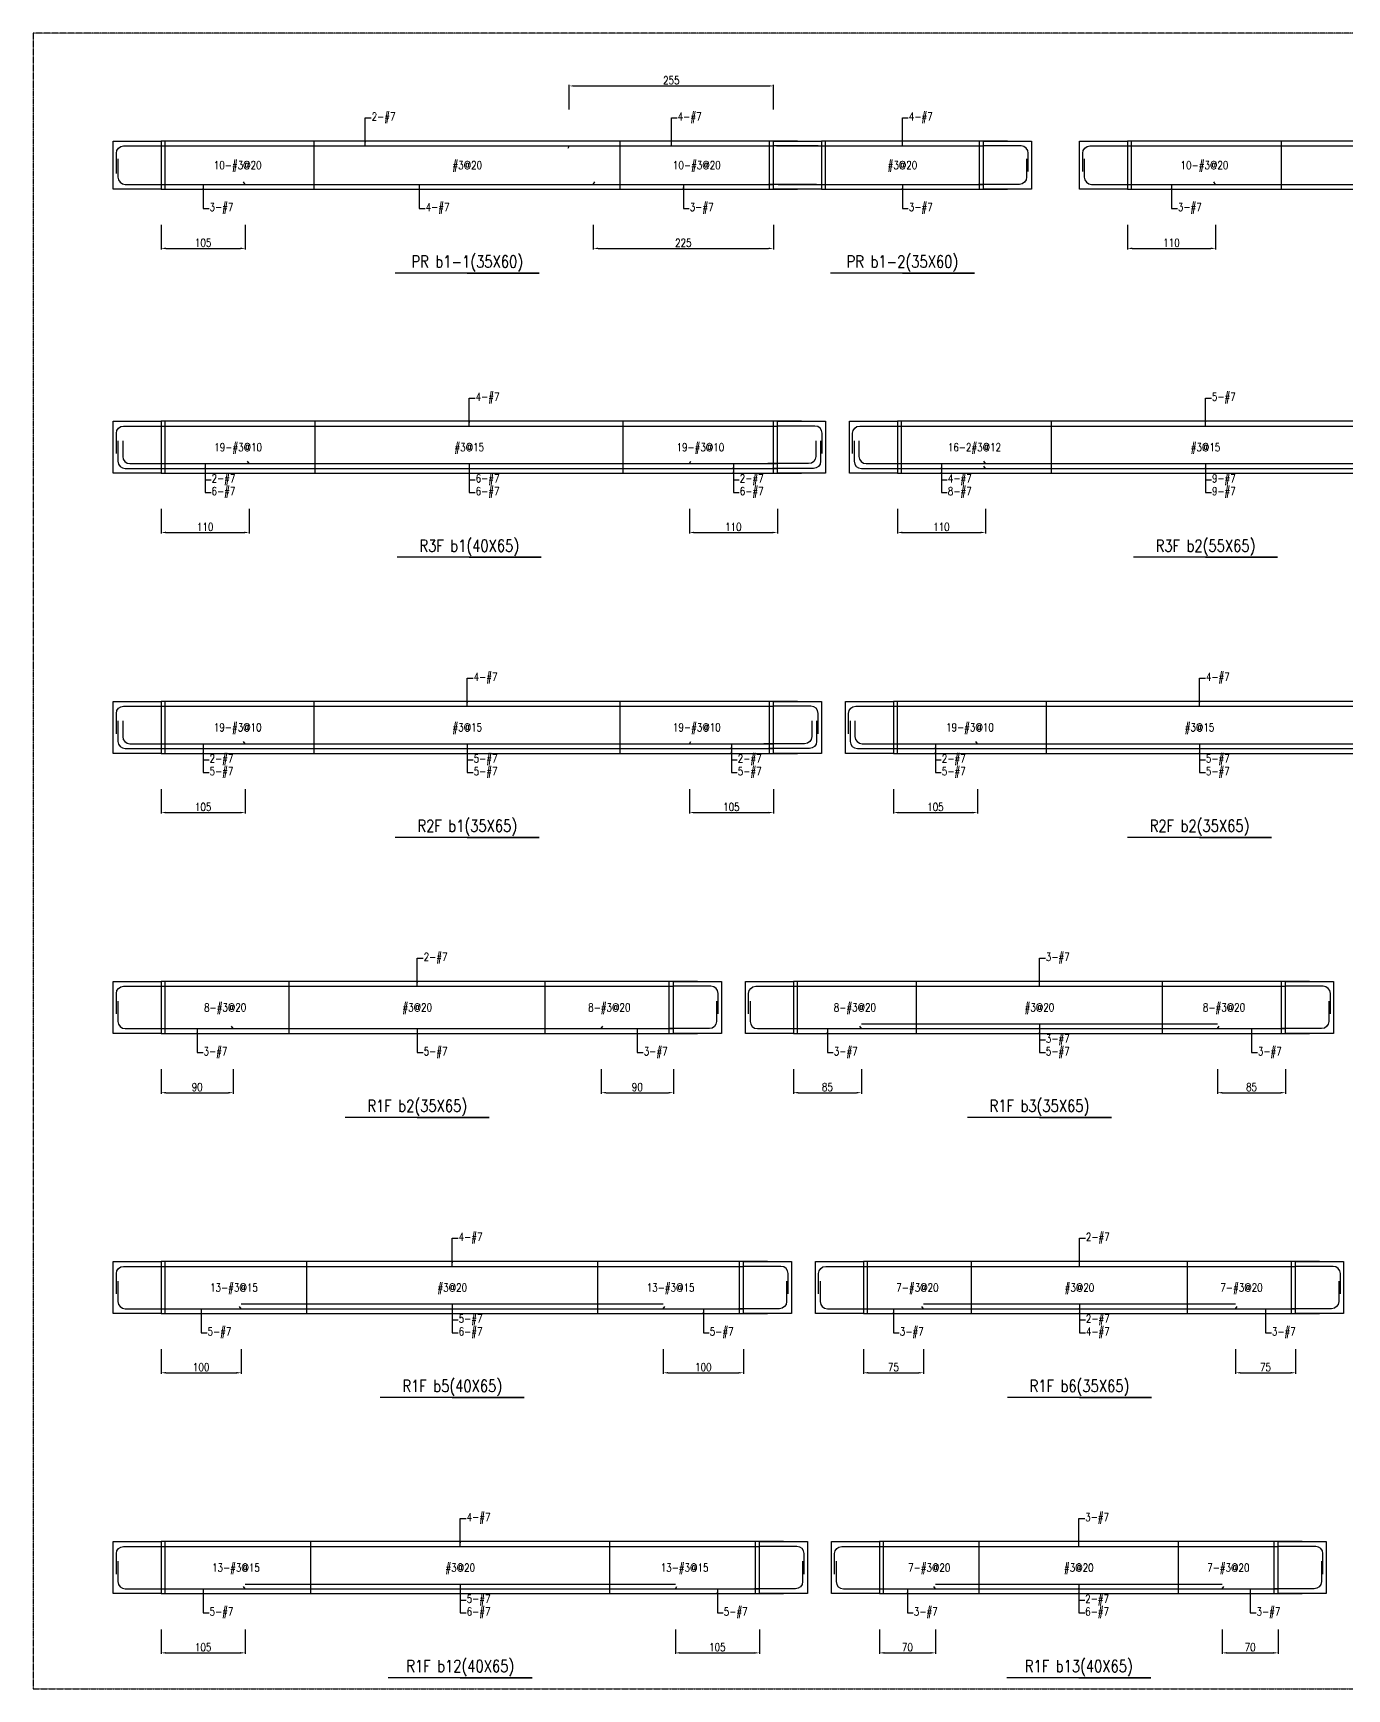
# Model space of a CAD drawing. Header units: millimetres. Extents: x 0 to 84580, y -12276 to 4373.
# Drawn here: x 61977 to 63619, y 0 to 2069 of the extents above; entities that cross this region are included whole.
import ezdxf
from ezdxf.enums import TextEntityAlignment as Align

# ---------------------------------------------------------------- set-up
doc = ezdxf.new("R2010")
doc.units = ezdxf.units.MM
doc.header["$MEASUREMENT"] = 0
doc.linetypes.add('CENTER', pattern=[2, 1.25, -0.25, 0.25, -0.25])
for name, color, linetype in [('S-DIM', 2, 'Continuous'), ('S-GRID', 1, 'CENTER'), ('S-LEADER', 2, 'Continuous'), ('S-RC', 130, 'Continuous'), ('S-REINF', 6, 'Continuous'), ('S-TEXT', 2, 'Continuous')]:
    doc.layers.add(name, color=color, linetype=linetype)
doc.styles.add('CS4', font='romans.shx', dxfattribs={"width": 0.8, "bigfont": 'lsp.shx'})
doc.styles.get("Standard").update_dxf_attribs({"font": 'arial.ttf'})
doc.dimstyles.new('ISO-25', dxfattribs={"dimtxt": 2.5, "dimasz": 2.5, "dimexe": 1.25, "dimexo": 0.625, "dimtad": 1, "dimtxsty": 'Standard', "dimcen": 2.5, "dimadec": 0, "dimazin": 0, "dimtfac": 1, "dimtmove": 0, "dimatfit": 3, "dimfxl": 0, "dimarcsym": 0})

# ---------------------------------------------------------------- blocks, each defined once
blk = doc.blocks.new('*D1995')
at = {"layer": 'DEFPOINTS', "color": 0, "transparency": 16777216}
for p in [(62137, 1475), (62247, 1475), (62247, 1445)]:
    blk.add_point(p, dxfattribs=at)
at = {"layer": 'S-DIM', "color": 0, "lineweight": -2, "transparency": 16777216}
for p, q in [((62137, 1474.375), (62137, 1443.75)), ((62247, 1474.375), (62247, 1443.75)), ((62143, 1445), (62241, 1445))]:
    blk.add_line(p, q, dxfattribs=at)
at = {"layer": 'S-DIM', "color": 0, "transparency": 16777216}
for points in [[(62143, 1446), (62143, 1444), (62137, 1445)], [(62241, 1446), (62241, 1444), (62247, 1445)]]:
    blk.add_solid(points, dxfattribs=at)
at = {"layer": 'S-DIM', "color": 0, "transparency": 16777216, "insert": (62192, 1452), "char_height": 10, "attachment_point": 5, "style": 'CS4'}
blk.add_mtext('110', dxfattribs=at)
blk = doc.blocks.new('*D1996')
at = {"layer": 'DEFPOINTS', "color": 0, "transparency": 16777216}
for p in [(62797, 1475), (62907, 1475), (62907, 1445)]:
    blk.add_point(p, dxfattribs=at)
at = {"layer": 'S-DIM', "color": 0, "lineweight": -2, "transparency": 16777216}
for p, q in [((62797, 1474.375), (62797, 1443.75)), ((62907, 1474.375), (62907, 1443.75)), ((62803, 1445), (62901, 1445))]:
    blk.add_line(p, q, dxfattribs=at)
at = {"layer": 'S-DIM', "color": 0, "transparency": 16777216}
for points in [[(62803, 1446), (62803, 1444), (62797, 1445)], [(62901, 1446), (62901, 1444), (62907, 1445)]]:
    blk.add_solid(points, dxfattribs=at)
at = {"layer": 'S-DIM', "color": 0, "transparency": 16777216, "insert": (62852, 1452), "char_height": 10, "attachment_point": 5, "style": 'CS4'}
blk.add_mtext('110', dxfattribs=at)
blk = doc.blocks.new('*D1997')
at = {"layer": 'DEFPOINTS', "color": 0, "transparency": 16777216}
for p in [(63057, 1475), (63167, 1475), (63167, 1445)]:
    blk.add_point(p, dxfattribs=at)
at = {"layer": 'S-DIM', "color": 0, "lineweight": -2, "transparency": 16777216}
for p, q in [((63057, 1474.375), (63057, 1443.75)), ((63167, 1474.375), (63167, 1443.75)), ((63063, 1445), (63161, 1445))]:
    blk.add_line(p, q, dxfattribs=at)
at = {"layer": 'S-DIM', "color": 0, "transparency": 16777216}
for points in [[(63063, 1446), (63063, 1444), (63057, 1445)], [(63161, 1446), (63161, 1444), (63167, 1445)]]:
    blk.add_solid(points, dxfattribs=at)
at = {"layer": 'S-DIM', "color": 0, "transparency": 16777216, "insert": (63112, 1452), "char_height": 10, "attachment_point": 5, "style": 'CS4'}
blk.add_mtext('110', dxfattribs=at)
blk = doc.blocks.new('*D1999')
at = {"layer": 'DEFPOINTS', "color": 0, "transparency": 16777216}
for p in [(62137, 1125), (62242, 1125), (62242, 1095)]:
    blk.add_point(p, dxfattribs=at)
at = {"layer": 'S-DIM', "color": 0, "lineweight": -2, "transparency": 16777216}
for p, q in [((62137, 1124.375), (62137, 1093.75)), ((62242, 1124.375), (62242, 1093.75)), ((62143, 1095), (62236, 1095))]:
    blk.add_line(p, q, dxfattribs=at)
at = {"layer": 'S-DIM', "color": 0, "transparency": 16777216}
for points in [[(62143, 1096), (62143, 1094), (62137, 1095)], [(62236, 1096), (62236, 1094), (62242, 1095)]]:
    blk.add_solid(points, dxfattribs=at)
at = {"layer": 'S-DIM', "color": 0, "transparency": 16777216, "insert": (62189.5, 1102), "char_height": 10, "attachment_point": 5, "style": 'CS4'}
blk.add_mtext('105', dxfattribs=at)
blk = doc.blocks.new('*D2000')
at = {"layer": 'DEFPOINTS', "color": 0, "transparency": 16777216}
for p in [(62797, 1125), (62902, 1125), (62902, 1095)]:
    blk.add_point(p, dxfattribs=at)
at = {"layer": 'S-DIM', "color": 0, "lineweight": -2, "transparency": 16777216}
for p, q in [((62797, 1124.375), (62797, 1093.75)), ((62902, 1124.375), (62902, 1093.75)), ((62803, 1095), (62896, 1095))]:
    blk.add_line(p, q, dxfattribs=at)
at = {"layer": 'S-DIM', "color": 0, "transparency": 16777216}
for points in [[(62803, 1096), (62803, 1094), (62797, 1095)], [(62896, 1096), (62896, 1094), (62902, 1095)]]:
    blk.add_solid(points, dxfattribs=at)
at = {"layer": 'S-DIM', "color": 0, "transparency": 16777216, "insert": (62849.5, 1102), "char_height": 10, "attachment_point": 5, "style": 'CS4'}
blk.add_mtext('105', dxfattribs=at)
blk = doc.blocks.new('*D1982')
at = {"layer": 'DEFPOINTS', "color": 0, "transparency": 16777216}
for p in [(63052, 1125), (63157, 1125), (63157, 1095)]:
    blk.add_point(p, dxfattribs=at)
at = {"layer": 'S-DIM', "color": 0, "lineweight": -2, "transparency": 16777216}
for p, q in [((63052, 1124.375), (63052, 1093.75)), ((63157, 1124.375), (63157, 1093.75)), ((63058, 1095), (63151, 1095))]:
    blk.add_line(p, q, dxfattribs=at)
at = {"layer": 'S-DIM', "color": 0, "transparency": 16777216}
for points in [[(63058, 1096), (63058, 1094), (63052, 1095)], [(63151, 1096), (63151, 1094), (63157, 1095)]]:
    blk.add_solid(points, dxfattribs=at)
at = {"layer": 'S-DIM', "color": 0, "transparency": 16777216, "insert": (63104.5, 1102), "char_height": 10, "attachment_point": 5, "style": 'CS4'}
blk.add_mtext('105', dxfattribs=at)
blk = doc.blocks.new('*D1986')
at = {"layer": 'DEFPOINTS', "color": 0, "transparency": 16777216}
for p in [(62137, 775), (62227, 775), (62227, 745)]:
    blk.add_point(p, dxfattribs=at)
at = {"layer": 'S-DIM', "color": 0, "lineweight": -2, "transparency": 16777216}
for p, q in [((62137, 774.375), (62137, 743.75)), ((62227, 774.375), (62227, 743.75)), ((62143, 745), (62221, 745))]:
    blk.add_line(p, q, dxfattribs=at)
at = {"layer": 'S-DIM', "color": 0, "transparency": 16777216}
for points in [[(62143, 746), (62143, 744), (62137, 745)], [(62221, 746), (62221, 744), (62227, 745)]]:
    blk.add_solid(points, dxfattribs=at)
at = {"layer": 'S-DIM', "color": 0, "transparency": 16777216, "insert": (62182, 752), "char_height": 10, "attachment_point": 5, "style": 'CS4'}
blk.add_mtext('90', dxfattribs=at)
blk = doc.blocks.new('*D1987')
at = {"layer": 'DEFPOINTS', "color": 0, "transparency": 16777216}
for p in [(62687, 775), (62777, 775), (62777, 745)]:
    blk.add_point(p, dxfattribs=at)
at = {"layer": 'S-DIM', "color": 0, "lineweight": -2, "transparency": 16777216}
for p, q in [((62687, 774.375), (62687, 743.75)), ((62777, 774.375), (62777, 743.75)), ((62693, 745), (62771, 745))]:
    blk.add_line(p, q, dxfattribs=at)
at = {"layer": 'S-DIM', "color": 0, "transparency": 16777216}
for points in [[(62693, 746), (62693, 744), (62687, 745)], [(62771, 746), (62771, 744), (62777, 745)]]:
    blk.add_solid(points, dxfattribs=at)
at = {"layer": 'S-DIM', "color": 0, "transparency": 16777216, "insert": (62732, 752), "char_height": 10, "attachment_point": 5, "style": 'CS4'}
blk.add_mtext('90', dxfattribs=at)
blk = doc.blocks.new('*D1988')
at = {"layer": 'DEFPOINTS', "color": 0, "transparency": 16777216}
for p in [(62927, 775), (63012, 775), (63012, 745)]:
    blk.add_point(p, dxfattribs=at)
at = {"layer": 'S-DIM', "color": 0, "lineweight": -2, "transparency": 16777216}
for p, q in [((62927, 774.375), (62927, 743.75)), ((63012, 774.375), (63012, 743.75)), ((62933, 745), (63006, 745))]:
    blk.add_line(p, q, dxfattribs=at)
at = {"layer": 'S-DIM', "color": 0, "transparency": 16777216}
for points in [[(62933, 746), (62933, 744), (62927, 745)], [(63006, 746), (63006, 744), (63012, 745)]]:
    blk.add_solid(points, dxfattribs=at)
at = {"layer": 'S-DIM', "color": 0, "transparency": 16777216, "insert": (62969.5, 752), "char_height": 10, "attachment_point": 5, "style": 'CS4'}
blk.add_mtext('85', dxfattribs=at)
blk = doc.blocks.new('*D1989')
at = {"layer": 'DEFPOINTS', "color": 0, "transparency": 16777216}
for p in [(63457, 775), (63542, 775), (63542, 745)]:
    blk.add_point(p, dxfattribs=at)
at = {"layer": 'S-DIM', "color": 0, "lineweight": -2, "transparency": 16777216}
for p, q in [((63457, 774.375), (63457, 743.75)), ((63542, 774.375), (63542, 743.75)), ((63463, 745), (63536, 745))]:
    blk.add_line(p, q, dxfattribs=at)
at = {"layer": 'S-DIM', "color": 0, "transparency": 16777216}
for points in [[(63463, 746), (63463, 744), (63457, 745)], [(63536, 746), (63536, 744), (63542, 745)]]:
    blk.add_solid(points, dxfattribs=at)
at = {"layer": 'S-DIM', "color": 0, "transparency": 16777216, "insert": (63499.5, 752), "char_height": 10, "attachment_point": 5, "style": 'CS4'}
blk.add_mtext('85', dxfattribs=at)
blk = doc.blocks.new('*D1992')
at = {"layer": 'DEFPOINTS', "color": 0, "transparency": 16777216}
for p in [(62137, 425), (62237, 425), (62237, 395)]:
    blk.add_point(p, dxfattribs=at)
at = {"layer": 'S-DIM', "color": 0, "lineweight": -2, "transparency": 16777216}
for p, q in [((62137, 424.375), (62137, 393.75)), ((62237, 424.375), (62237, 393.75)), ((62143, 395), (62231, 395))]:
    blk.add_line(p, q, dxfattribs=at)
at = {"layer": 'S-DIM', "color": 0, "transparency": 16777216}
for points in [[(62143, 396), (62143, 394), (62137, 395)], [(62231, 396), (62231, 394), (62237, 395)]]:
    blk.add_solid(points, dxfattribs=at)
at = {"layer": 'S-DIM', "color": 0, "transparency": 16777216, "insert": (62187, 402), "char_height": 10, "attachment_point": 5, "style": 'CS4'}
blk.add_mtext('100', dxfattribs=at)
blk = doc.blocks.new('*D1993')
at = {"layer": 'DEFPOINTS', "color": 0, "transparency": 16777216}
for p in [(62764.5, 425), (62864.5, 425), (62864.5, 395)]:
    blk.add_point(p, dxfattribs=at)
at = {"layer": 'S-DIM', "color": 0, "lineweight": -2, "transparency": 16777216}
for p, q in [((62764.5, 424.375), (62764.5, 393.75)), ((62864.5, 424.375), (62864.5, 393.75)), ((62770.5, 395), (62858.5, 395))]:
    blk.add_line(p, q, dxfattribs=at)
at = {"layer": 'S-DIM', "color": 0, "transparency": 16777216}
for points in [[(62770.5, 396), (62770.5, 394), (62764.5, 395)], [(62858.5, 396), (62858.5, 394), (62864.5, 395)]]:
    blk.add_solid(points, dxfattribs=at)
at = {"layer": 'S-DIM', "color": 0, "transparency": 16777216, "insert": (62814.5, 402), "char_height": 10, "attachment_point": 5, "style": 'CS4'}
blk.add_mtext('100', dxfattribs=at)
blk = doc.blocks.new('*D1994')
at = {"layer": 'DEFPOINTS', "color": 0, "transparency": 16777216}
for p in [(63014.5, 425), (63089.5, 425), (63089.5, 395)]:
    blk.add_point(p, dxfattribs=at)
at = {"layer": 'S-DIM', "color": 0, "lineweight": -2, "transparency": 16777216}
for p, q in [((63014.5, 424.375), (63014.5, 393.75)), ((63089.5, 424.375), (63089.5, 393.75)), ((63020.5, 395), (63083.5, 395))]:
    blk.add_line(p, q, dxfattribs=at)
at = {"layer": 'S-DIM', "color": 0, "transparency": 16777216}
for points in [[(63020.5, 396), (63020.5, 394), (63014.5, 395)], [(63083.5, 396), (63083.5, 394), (63089.5, 395)]]:
    blk.add_solid(points, dxfattribs=at)
at = {"layer": 'S-DIM', "color": 0, "transparency": 16777216, "insert": (63052, 402), "char_height": 10, "attachment_point": 5, "style": 'CS4'}
blk.add_mtext('75', dxfattribs=at)
blk = doc.blocks.new('*D1969')
at = {"layer": 'DEFPOINTS', "color": 0, "transparency": 16777216}
for p in [(63479.5, 425), (63554.5, 425), (63554.5, 395)]:
    blk.add_point(p, dxfattribs=at)
at = {"layer": 'S-DIM', "color": 0, "lineweight": -2, "transparency": 16777216}
for p, q in [((63479.5, 424.375), (63479.5, 393.75)), ((63554.5, 424.375), (63554.5, 393.75)), ((63485.5, 395), (63548.5, 395))]:
    blk.add_line(p, q, dxfattribs=at)
at = {"layer": 'S-DIM', "color": 0, "transparency": 16777216}
for points in [[(63485.5, 396), (63485.5, 394), (63479.5, 395)], [(63548.5, 396), (63548.5, 394), (63554.5, 395)]]:
    blk.add_solid(points, dxfattribs=at)
at = {"layer": 'S-DIM', "color": 0, "transparency": 16777216, "insert": (63517, 402), "char_height": 10, "attachment_point": 5, "style": 'CS4'}
blk.add_mtext('75', dxfattribs=at)
blk = doc.blocks.new('*D1974')
at = {"layer": 'DEFPOINTS', "color": 0, "transparency": 16777216}
for p in [(62137, 75), (62242, 75), (62242, 45)]:
    blk.add_point(p, dxfattribs=at)
at = {"layer": 'S-DIM', "color": 0, "lineweight": -2, "transparency": 16777216}
for p, q in [((62137, 74.375), (62137, 43.75)), ((62242, 74.375), (62242, 43.75)), ((62143, 45), (62236, 45))]:
    blk.add_line(p, q, dxfattribs=at)
at = {"layer": 'S-DIM', "color": 0, "transparency": 16777216}
for points in [[(62143, 46), (62143, 44), (62137, 45)], [(62236, 46), (62236, 44), (62242, 45)]]:
    blk.add_solid(points, dxfattribs=at)
at = {"layer": 'S-DIM', "color": 0, "transparency": 16777216, "insert": (62189.5, 52), "char_height": 10, "attachment_point": 5, "style": 'CS4'}
blk.add_mtext('105', dxfattribs=at)
blk = doc.blocks.new('*D1975')
at = {"layer": 'DEFPOINTS', "color": 0, "transparency": 16777216}
for p in [(62779.5, 75), (62884.5, 75), (62884.5, 45)]:
    blk.add_point(p, dxfattribs=at)
at = {"layer": 'S-DIM', "color": 0, "lineweight": -2, "transparency": 16777216}
for p, q in [((62779.5, 74.375), (62779.5, 43.75)), ((62884.5, 74.375), (62884.5, 43.75)), ((62785.5, 45), (62878.5, 45))]:
    blk.add_line(p, q, dxfattribs=at)
at = {"layer": 'S-DIM', "color": 0, "transparency": 16777216}
for points in [[(62785.5, 46), (62785.5, 44), (62779.5, 45)], [(62878.5, 46), (62878.5, 44), (62884.5, 45)]]:
    blk.add_solid(points, dxfattribs=at)
at = {"layer": 'S-DIM', "color": 0, "transparency": 16777216, "insert": (62832, 52), "char_height": 10, "attachment_point": 5, "style": 'CS4'}
blk.add_mtext('105', dxfattribs=at)
blk = doc.blocks.new('*D1976')
at = {"layer": 'DEFPOINTS', "color": 0, "transparency": 16777216}
for p in [(63034.5, 75), (63104.5, 75), (63104.5, 45)]:
    blk.add_point(p, dxfattribs=at)
at = {"layer": 'S-DIM', "color": 0, "lineweight": -2, "transparency": 16777216}
for p, q in [((63034.5, 74.375), (63034.5, 43.75)), ((63104.5, 74.375), (63104.5, 43.75)), ((63040.5, 45), (63098.5, 45))]:
    blk.add_line(p, q, dxfattribs=at)
at = {"layer": 'S-DIM', "color": 0, "transparency": 16777216}
for points in [[(63040.5, 46), (63040.5, 44), (63034.5, 45)], [(63098.5, 46), (63098.5, 44), (63104.5, 45)]]:
    blk.add_solid(points, dxfattribs=at)
at = {"layer": 'S-DIM', "color": 0, "transparency": 16777216, "insert": (63069.5, 52), "char_height": 10, "attachment_point": 5, "style": 'CS4'}
blk.add_mtext('70', dxfattribs=at)
blk = doc.blocks.new('*D1977')
at = {"layer": 'DEFPOINTS', "color": 0, "transparency": 16777216}
for p in [(63462.8, 75), (63532.8, 75), (63532.8, 45)]:
    blk.add_point(p, dxfattribs=at)
at = {"layer": 'S-DIM', "color": 0, "lineweight": -2, "transparency": 16777216}
for p, q in [((63462.8, 74.375), (63462.8, 43.75)), ((63532.8, 74.375), (63532.8, 43.75)), ((63468.8, 45), (63526.8, 45))]:
    blk.add_line(p, q, dxfattribs=at)
at = {"layer": 'S-DIM', "color": 0, "transparency": 16777216}
for points in [[(63468.8, 46), (63468.8, 44), (63462.8, 45)], [(63526.8, 46), (63526.8, 44), (63532.8, 45)]]:
    blk.add_solid(points, dxfattribs=at)
at = {"layer": 'S-DIM', "color": 0, "transparency": 16777216, "insert": (63497.8, 52), "char_height": 10, "attachment_point": 5, "style": 'CS4'}
blk.add_mtext('70', dxfattribs=at)
blk = doc.blocks.new('*D2250')
at = {"layer": 'DEFPOINTS', "color": 0, "transparency": 16777216}
for p in [(62902, 2003), (62647, 1973), (62902, 1973)]:
    blk.add_point(p, dxfattribs=at)
at = {"layer": 'S-DIM', "color": 0, "lineweight": -2, "transparency": 16777216}
for p, q in [((62647, 1973.625), (62647, 2004.25)), ((62653, 2003), (62896, 2003)), ((62902, 1973.625), (62902, 2004.25))]:
    blk.add_line(p, q, dxfattribs=at)
at = {"layer": 'S-DIM', "color": 0, "transparency": 16777216}
for points in [[(62653, 2004), (62653, 2002), (62647, 2003)], [(62896, 2004), (62896, 2002), (62902, 2003)]]:
    blk.add_solid(points, dxfattribs=at)
at = {"layer": 'S-DIM', "color": 0, "transparency": 16777216, "insert": (62774.5, 2010), "char_height": 10, "attachment_point": 5, "style": 'CS4'}
blk.add_mtext('255', dxfattribs=at)
blk = doc.blocks.new('*D2251')
at = {"layer": 'DEFPOINTS', "color": 0, "transparency": 16777216}
for p in [(62137, 1830), (62242, 1830), (62242, 1800)]:
    blk.add_point(p, dxfattribs=at)
at = {"layer": 'S-DIM', "color": 0, "lineweight": -2, "transparency": 16777216}
for p, q in [((62137, 1829.375), (62137, 1798.75)), ((62242, 1829.375), (62242, 1798.75)), ((62143, 1800), (62236, 1800))]:
    blk.add_line(p, q, dxfattribs=at)
at = {"layer": 'S-DIM', "color": 0, "transparency": 16777216}
for points in [[(62143, 1801), (62143, 1799), (62137, 1800)], [(62236, 1801), (62236, 1799), (62242, 1800)]]:
    blk.add_solid(points, dxfattribs=at)
at = {"layer": 'S-DIM', "color": 0, "transparency": 16777216, "insert": (62189.5, 1807), "char_height": 10, "attachment_point": 5, "style": 'CS4'}
blk.add_mtext('105', dxfattribs=at)
blk = doc.blocks.new('*D2252')
at = {"layer": 'DEFPOINTS', "color": 0, "transparency": 16777216}
for p in [(62677, 1830), (62902, 1830), (62902, 1800)]:
    blk.add_point(p, dxfattribs=at)
at = {"layer": 'S-DIM', "color": 0, "lineweight": -2, "transparency": 16777216}
for p, q in [((62677, 1829.375), (62677, 1798.75)), ((62902, 1829.375), (62902, 1798.75)), ((62683, 1800), (62896, 1800))]:
    blk.add_line(p, q, dxfattribs=at)
at = {"layer": 'S-DIM', "color": 0, "transparency": 16777216}
for points in [[(62683, 1801), (62683, 1799), (62677, 1800)], [(62896, 1801), (62896, 1799), (62902, 1800)]]:
    blk.add_solid(points, dxfattribs=at)
at = {"layer": 'S-DIM', "color": 0, "transparency": 16777216, "insert": (62789.5, 1807), "char_height": 10, "attachment_point": 5, "style": 'CS4'}
blk.add_mtext('225', dxfattribs=at)
blk = doc.blocks.new('*D2253')
at = {"layer": 'DEFPOINTS', "color": 0, "transparency": 16777216}
for p in [(63344.5, 1830), (63454.5, 1830), (63454.5, 1800)]:
    blk.add_point(p, dxfattribs=at)
at = {"layer": 'S-DIM', "color": 0, "lineweight": -2, "transparency": 16777216}
for p, q in [((63344.5, 1829.375), (63344.5, 1798.75)), ((63454.5, 1829.375), (63454.5, 1798.75)), ((63350.5, 1800), (63448.5, 1800))]:
    blk.add_line(p, q, dxfattribs=at)
at = {"layer": 'S-DIM', "color": 0, "transparency": 16777216}
for points in [[(63350.5, 1801), (63350.5, 1799), (63344.5, 1800)], [(63448.5, 1801), (63448.5, 1799), (63454.5, 1800)]]:
    blk.add_solid(points, dxfattribs=at)
at = {"layer": 'S-DIM', "color": 0, "transparency": 16777216, "insert": (63399.5, 1807), "char_height": 10, "attachment_point": 5, "style": 'CS4'}
blk.add_mtext('110', dxfattribs=at)

msp = doc.modelspace()

# ---------------------------------------------------------------- linework, layer by layer
at = {"layer": 'S-GRID'}
msp.add_lwpolyline([(61977, 0), (65206, 0), (65206, 2069), (61977, 2069), (61977, 0)], dxfattribs=at)
at = {"layer": 'S-RC'}
for points in [[(62137, 1874), (62077, 1874), (62077, 1934), (62137, 1934), (62137, 1874)], [(62932, 1934), (62137, 1934)], [(62962, 1874), (62902, 1874), (62902, 1934), (62962, 1934), (62962, 1874)], [(62962, 1874), (62902, 1874), (62902, 1934), (62962, 1934), (62962, 1874)], [(63194.5, 1934), (62962, 1934)], [(63224.5, 1874), (63164.5, 1874), (63164.5, 1934), (63224.5, 1934), (63224.5, 1874)], [(63344.5, 1874), (63284.5, 1874), (63284.5, 1934), (63344.5, 1934), (63344.5, 1874)], [(64144.5, 1934), (63344.5, 1934)], [(62137, 1874), (62932, 1874)], [(62962, 1874), (63194.5, 1874)], [(63344.5, 1874), (64144.5, 1874)], [(62519.5, 1769), (62609.5, 1769), (62429.5, 1769)], [(63063.25, 1769), (63153.25, 1769), (62973.25, 1769)], [(62137, 1519), (62077, 1519), (62077, 1584), (62137, 1584), (62137, 1519)], [(62937, 1584), (62137, 1584)], [(62967, 1519), (62907, 1519), (62907, 1584), (62967, 1584), (62967, 1519)], [(63057, 1519), (62997, 1519), (62997, 1584), (63057, 1584), (63057, 1519)], [(63857, 1584), (63057, 1584)], [(62137, 1519), (62937, 1519)], [(63057, 1519), (63857, 1519)], [(62522, 1414), (62612, 1414), (62432, 1414)], [(63442, 1414), (63532, 1414), (63352, 1414)], [(62137, 1169), (62077, 1169), (62077, 1234), (62137, 1234), (62137, 1169)], [(62932, 1234), (62137, 1234)], [(62962, 1169), (62902, 1169), (62902, 1234), (62962, 1234), (62962, 1169)], [(63052, 1169), (62992, 1169), (62992, 1234), (63052, 1234), (63052, 1169)], [(63847, 1234), (63052, 1234)], [(62137, 1169), (62932, 1169)], [(63052, 1169), (63847, 1169)], [(62519.5, 1064), (62609.5, 1064), (62429.5, 1064)], [(63434.5, 1064), (63524.5, 1064), (63344.5, 1064)], [(62137, 819), (62077, 819), (62077, 884), (62137, 884), (62137, 819)], [(62807, 884), (62137, 884)], [(62837, 819), (62777, 819), (62777, 884), (62837, 884), (62837, 819)], [(62927, 819), (62867, 819), (62867, 884), (62927, 884), (62927, 819)], [(63572, 884), (62927, 884)], [(63602, 819), (63542, 819), (63542, 884), (63602, 884), (63602, 819)], [(62137, 819), (62807, 819)], [(62927, 819), (63572, 819)], [(62457, 714), (62547, 714), (62367, 714)], [(63234.5, 714), (63324.5, 714), (63144.5, 714)], [(62137, 469), (62077, 469), (62077, 534), (62137, 534), (62137, 469)], [(62894.5, 534), (62137, 534)], [(62924.5, 469), (62864.5, 469), (62864.5, 534), (62924.5, 534), (62924.5, 469)], [(63014.5, 469), (62954.5, 469), (62954.5, 534), (63014.5, 534), (63014.5, 469)], [(63584.5, 534), (63014.5, 534)], [(63614.5, 469), (63554.5, 469), (63554.5, 534), (63614.5, 534), (63614.5, 469)], [(62137, 469), (62894.5, 469)], [(63014.5, 469), (63584.5, 469)], [(62500.75, 364), (62590.75, 364), (62410.75, 364)], [(63284.5, 364), (63374.5, 364), (63194.5, 364)], [(62137, 119), (62077, 119), (62077, 184), (62137, 184), (62137, 119)], [(62914.5, 184), (62137, 184)], [(62944.5, 119), (62884.5, 119), (62884.5, 184), (62944.5, 184), (62944.5, 119)], [(63034.5, 119), (62974.5, 119), (62974.5, 184), (63034.5, 184), (63034.5, 119)], [(63562.8, 184), (63034.5, 184)], [(63592.8, 119), (63532.8, 119), (63532.8, 184), (63592.8, 184), (63592.8, 119)], [(62137, 119), (62914.5, 119)], [(63034.5, 119), (63562.8, 119)], [(62510.75, 14), (62600.75, 14), (62420.75, 14)], [(63283.65, 14), (63373.65, 14), (63193.65, 14)]]:
    msp.add_lwpolyline(points, dxfattribs=at)
at = {"layer": 'S-REINF'}
for points in [[(62081, 1893.5), (62081, 1919, -0.41421356), (62090, 1928), (62137, 1928)], [(63220.5, 1896), (63220.5, 1919, 0.41421356), (63211.5, 1928), (63164.5, 1928)], [(63288.5, 1896), (63288.5, 1919, -0.41421356), (63297.5, 1928), (63344.5, 1928)], [(62083, 1912), (62083, 1889, 0.41421356), (62092, 1880), (62137, 1880)], [(63218.5, 1912), (63218.5, 1889, -0.41421356), (63209.5, 1880), (63158.5, 1880)], [(63290.5, 1912), (63290.5, 1889, 0.41421356), (63299.5, 1880), (63344.5, 1880)], [(62081, 1543.5), (62081, 1569, -0.41421356), (62090, 1578), (62137, 1578)], [(62963, 1543.5), (62963, 1569, 0.41421356), (62954, 1578), (62907, 1578)], [(63001, 1543.5), (63001, 1569, -0.41421356), (63010, 1578), (63057, 1578)], [(62083, 1559.5), (62083, 1534, 0.41421356), (62092, 1525), (62137, 1525)], [(62089, 1559.5), (62089, 1540, 0.41421356), (62098, 1531), (62137, 1531)], [(62955, 1559.5), (62955, 1540, -0.41421356), (62946, 1531), (62895, 1531)], [(62961, 1559.5), (62961, 1534, -0.41421356), (62952, 1525), (62901, 1525)], [(63003, 1559.5), (63003, 1534, 0.41421356), (63012, 1525), (63057, 1525)], [(63009, 1559.5), (63009, 1540, 0.41421356), (63018, 1531), (63057, 1531)], [(62081, 1193.5), (62081, 1219, -0.41421356), (62090, 1228), (62137, 1228)], [(62958, 1193.5), (62958, 1219, 0.41421356), (62949, 1228), (62902, 1228)], [(62996, 1193.5), (62996, 1219, -0.41421356), (63005, 1228), (63052, 1228)], [(62083, 1209.5), (62083, 1184, 0.41421356), (62092, 1175), (62137, 1175)], [(62089, 1209.5), (62089, 1190, 0.41421356), (62098, 1181), (62137, 1181)], [(62950, 1209.5), (62950, 1190, -0.41421356), (62941, 1181), (62890, 1181)], [(62956, 1209.5), (62956, 1184, -0.41421356), (62947, 1175), (62896, 1175)], [(62998, 1209.5), (62998, 1184, 0.41421356), (63007, 1175), (63052, 1175)], [(63004, 1209.5), (63004, 1190, 0.41421356), (63013, 1181), (63052, 1181)], [(62081, 843.5), (62081, 869, -0.41421356), (62090, 878), (62137, 878)], [(62833, 843.5), (62833, 869, 0.41421356), (62824, 878), (62777, 878)], [(62871, 843.5), (62871, 869, -0.41421356), (62880, 878), (62927, 878)], [(63598, 843.5), (63598, 869, 0.41421356), (63589, 878), (63542, 878)], [(62083, 859.5), (62083, 834, 0.41421356), (62092, 825), (62137, 825)], [(62831, 859.5), (62831, 834, -0.41421356), (62822, 825), (62771, 825)], [(62873, 859.5), (62873, 834, 0.41421356), (62882, 825), (62927, 825)], [(63596, 859.5), (63596, 834, -0.41421356), (63587, 825), (63536, 825)], [(62081, 493.5), (62081, 519, -0.41421356), (62090, 528), (62137, 528)], [(62920.5, 493.5), (62920.5, 519, 0.41421356), (62911.5, 528), (62864.5, 528)], [(62958.5, 493.5), (62958.5, 519, -0.41421356), (62967.5, 528), (63014.5, 528)], [(63610.5, 493.5), (63610.5, 519, 0.41421356), (63601.5, 528), (63554.5, 528)], [(62083, 509.5), (62083, 484, 0.41421356), (62092, 475), (62137, 475)], [(62918.5, 509.5), (62918.5, 484, -0.41421356), (62909.5, 475), (62858.5, 475)], [(62960.5, 509.5), (62960.5, 484, 0.41421356), (62969.5, 475), (63014.5, 475)], [(63608.5, 509.5), (63608.5, 484, -0.41421356), (63599.5, 475), (63548.5, 475)], [(62081, 143.5), (62081, 169, -0.41421356), (62090, 178), (62137, 178)], [(62940.5, 143.5), (62940.5, 169, 0.41421356), (62931.5, 178), (62884.5, 178)], [(62978.5, 143.5), (62978.5, 169, -0.41421356), (62987.5, 178), (63034.5, 178)], [(63588.8, 143.5), (63588.8, 169, 0.41421356), (63579.8, 178), (63532.8, 178)], [(62083, 159.5), (62083, 134, 0.41421356), (62092, 125), (62137, 125)], [(62938.5, 159.5), (62938.5, 134, -0.41421356), (62929.5, 125), (62878.5, 125)], [(62980.5, 159.5), (62980.5, 134, 0.41421356), (62989.5, 125), (63034.5, 125)], [(63586.8, 159.5), (63586.8, 134, -0.41421356), (63577.8, 125), (63526.8, 125)]]:
    msp.add_lwpolyline(points, format="xyb", dxfattribs=at)
for points in [[(62137, 1928), (62647, 1928)], [(62647, 1928), (62645, 1925)], [(62647, 1928), (62902, 1928)], [(62958, 1928), (62902, 1928)], [(62906, 1928), (62962, 1928)], [(62962, 1928), (63164.5, 1928)], [(63344.5, 1928), (64114.5, 1928)], [(62242, 1880), (62240, 1883)], [(62677, 1880), (62679, 1883)], [(63454.5, 1880), (63452.5, 1883)], [(62137, 1880), (62242, 1880)], [(62242, 1880), (62677, 1880)], [(62677, 1880), (62902, 1880)], [(62956, 1880), (62896, 1880)], [(62908, 1880), (62962, 1880)], [(62962, 1880), (63164.5, 1880)], [(63344.5, 1880), (63454.5, 1880)], [(63454.5, 1880), (64004.5, 1880)], [(62137, 1578), (62397, 1578)], [(62397, 1578), (62647, 1578)], [(62647, 1578), (62907, 1578)], [(63057, 1578), (63317, 1578)], [(63317, 1578), (63567, 1578)], [(63567, 1578), (63827, 1578)], [(62247, 1531), (62245, 1534)], [(62797, 1531), (62799, 1534)], [(63167, 1531), (63165, 1534)], [(62137, 1531), (62247, 1531)], [(62137, 1525), (62247, 1525)], [(62247, 1531), (62797, 1531)], [(62247, 1525), (62797, 1525)], [(62797, 1531), (62907, 1531)], [(62797, 1525), (62907, 1525)], [(63057, 1531), (63167, 1531)], [(63057, 1525), (63167, 1525)], [(63167, 1525), (63165, 1528)], [(63167, 1531), (63717, 1531)], [(63167, 1525), (63717, 1525)], [(62137, 1228), (62902, 1228)], [(63052, 1228), (63817, 1228)], [(62137, 1181), (62242, 1181)], [(62242, 1181), (62240, 1184)], [(62242, 1181), (62797, 1181)], [(62797, 1181), (62799, 1184)], [(62797, 1181), (62902, 1181)], [(63052, 1181), (63157, 1181)], [(63157, 1181), (63155, 1184)], [(63157, 1181), (63712, 1181)], [(62137, 1175), (62242, 1175)], [(62242, 1175), (62797, 1175)], [(62797, 1175), (62902, 1175)], [(63052, 1175), (63157, 1175)], [(63157, 1175), (63712, 1175)], [(62137, 878), (62777, 878)], [(62927, 878), (63542, 878)], [(62227, 825), (62225, 828)], [(62687, 825), (62689, 828)], [(63012, 825), (63010, 828)], [(63012, 831), (63457, 831)], [(63457, 825), (63459, 828)], [(62137, 825), (62227, 825)], [(62227, 825), (62687, 825)], [(62687, 825), (62777, 825)], [(62927, 825), (63012, 825)], [(63012, 825), (63457, 825)], [(63457, 825), (63542, 825)], [(62137, 528), (62352, 528)], [(62352, 528), (62649.5, 528)], [(62649.5, 528), (62864.5, 528)], [(63014.5, 528), (63554.5, 528)], [(62237, 475), (62235, 478)], [(62237, 481), (62764.5, 481)], [(62764.5, 475), (62766.5, 478)], [(63089.5, 475), (63087.5, 478)], [(63089.5, 481), (63479.5, 481)], [(63479.5, 475), (63481.5, 478)], [(62137, 475), (62237, 475)], [(62237, 475), (62764.5, 475)], [(62764.5, 475), (62864.5, 475)], [(63014.5, 475), (63089.5, 475)], [(63089.5, 475), (63479.5, 475)], [(63479.5, 475), (63554.5, 475)], [(62137, 178), (62357, 178)], [(62357, 178), (62664.5, 178)], [(62664.5, 178), (62884.5, 178)], [(63034.5, 178), (63532.8, 178)], [(62137, 125), (62242, 125)], [(62242, 125), (62240, 128)], [(62242, 131), (62779.5, 131)], [(62242, 125), (62779.5, 125)], [(62779.5, 125), (62781.5, 128)], [(62779.5, 125), (62884.5, 125)], [(63034.5, 125), (63104.5, 125)], [(63104.5, 125), (63102.5, 128)], [(63104.5, 131), (63462.8, 131)], [(63104.5, 125), (63462.8, 125)], [(63462.8, 125), (63464.8, 128)], [(63462.8, 125), (63532.8, 125)]]:
    msp.add_lwpolyline(points, dxfattribs=at)
at = {"layer": 'S-REINF', "color": 1}
for points in [[(62142, 1874), (62142, 1934)], [(62328.25, 1874), (62328.25, 1934)], [(62710.75, 1874), (62710.75, 1934)], [(62897, 1874), (62897, 1934)], [(62967, 1874), (62967, 1934)], [(63159.5, 1874), (63159.5, 1934)], [(63349.5, 1874), (63349.5, 1934)], [(63537, 1874), (63537, 1934)], [(62142, 1519), (62142, 1584)], [(62329.5, 1519), (62329.5, 1584)], [(62714.5, 1519), (62714.5, 1584)], [(62902, 1519), (62902, 1584)], [(63062, 1519), (63062, 1584)], [(63249.5, 1519), (63249.5, 1584)], [(62142, 1169), (62142, 1234)], [(62328.25, 1169), (62328.25, 1234)], [(62710.75, 1169), (62710.75, 1234)], [(62897, 1169), (62897, 1234)], [(63057, 1169), (63057, 1234)], [(63243.25, 1169), (63243.25, 1234)], [(62142, 819), (62142, 884)], [(62297, 819), (62297, 884)], [(62617, 819), (62617, 884)], [(62772, 819), (62772, 884)], [(62932, 819), (62932, 884)], [(63080.75, 819), (63080.75, 884)], [(63388.25, 819), (63388.25, 884)], [(63537, 819), (63537, 884)], [(62142, 469), (62142, 534)], [(62318.875, 469), (62318.875, 534)], [(62682.625, 469), (62682.625, 534)], [(62859.5, 469), (62859.5, 534)], [(63019.5, 469), (63019.5, 534)], [(63149.5, 469), (63149.5, 534)], [(63419.5, 469), (63419.5, 534)], [(63549.5, 469), (63549.5, 534)], [(62142, 119), (62142, 184)], [(62323.875, 119), (62323.875, 184)], [(62697.625, 119), (62697.625, 184)], [(62879.5, 119), (62879.5, 184)], [(63039.5, 119), (63039.5, 184)], [(63159.075, 119), (63159.075, 184)], [(63408.225, 119), (63408.225, 184)], [(63527.8, 119), (63527.8, 184)]]:
    msp.add_lwpolyline(points, dxfattribs=at)

# ---------------------------------------------------------------- texts
at = {"layer": 'S-LEADER', "char_height": 10, "attachment_point": 4, "style": 'CS4'}
for s, insert in [('2-#7', (62400, 1963)), ('4-#7', (62782.5, 1963)), ('4-#7', (63071.25, 1963)), ('3-#7', (62197.5, 1850)), ('4-#7', (62467.5, 1850)), ('3-#7', (62797.5, 1850)), ('3-#7', (63071.25, 1850)), ('3-#7', (63407.5, 1850)), ('4-#7', (62530, 1613)), ('5-#7', (63450, 1613)), ('2-#7', (62200, 1511)), ('6-#7', (62530, 1511)), ('2-#7', (62860, 1511)), ('4-#7', (63120, 1511)), ('9-#7', (63450, 1511)), ('6-#7', (62200, 1495)), ('6-#7', (62530, 1495)), ('6-#7', (62860, 1495)), ('8-#7', (63120, 1495)), ('9-#7', (63450, 1495)), ('4-#7', (62527.5, 1263)), ('2-#7', (62197.5, 1161)), ('5-#7', (62527.5, 1161)), ('2-#7', (62857.5, 1161)), ('2-#7', (63112.5, 1161)), ('5-#7', (63442.5, 1161)), ('5-#7', (62197.5, 1145)), ('5-#7', (62527.5, 1145)), ('5-#7', (62857.5, 1145)), ('5-#7', (63112.5, 1145)), ('5-#7', (63442.5, 1145)), ('2-#7', (62465, 913)), ('3-#7', (63242.5, 913)), ('3-#7', (63242.5, 811)), ('3-#7', (62190, 795)), ('5-#7', (62465, 795)), ('3-#7', (62740, 795)), ('3-#7', (62977.5, 795)), ('5-#7', (63242.5, 795)), ('3-#7', (63507.5, 795)), ('4-#7', (62508.75, 563)), ('2-#7', (63292.5, 563)), ('5-#7', (62508.75, 461)), ('2-#7', (63292.5, 461)), ('5-#7', (62195, 445)), ('6-#7', (62508.75, 445)), ('5-#7', (62822.5, 445)), ('3-#7', (63060, 445)), ('4-#7', (63292.5, 445)), ('3-#7', (63525, 445)), ('4-#7', (62518.75, 213)), ('3-#7', (63291.65, 213)), ('5-#7', (62197.5, 95)), ('5-#7', (62518.75, 111)), ('6-#7', (62518.75, 95)), ('5-#7', (62840, 95)), ('3-#7', (63077.5, 95)), ('2-#7', (63291.65, 111)), ('6-#7', (63291.65, 95)), ('3-#7', (63505.8, 95))]:
    msp.add_mtext(s, dxfattribs=dict(at, insert=insert))
at = {"layer": 'S-LEADER', "insert": (63442.5, 1263), "char_height": 10, "width": 36.66667, "attachment_point": 4, "style": 'CS4'}
msp.add_mtext('4-#7', dxfattribs=at)
at = {"layer": 'S-RC', "style": 'CS4', "width": 0.8}
for s, p in [('PR b1-1(35X60)', (62519.5, 1776)), ('PR b1-2(35X60)', (63063.25, 1776)), ('R3F b1(40X65)', (62522, 1421)), ('R3F b2(55X65)', (63442, 1421)), ('R2F b1(35X65)', (62519.5, 1071)), ('R2F b2(35X65)', (63434.5, 1071)), ('R1F b2(35X65)', (62457, 721)), ('R1F b3(35X65)', (63234.5, 721)), ('R1F b5(40X65)', (62500.75, 371)), ('R1F b6(35X65)', (63284.5, 371)), ('R1F b12(40X65)', (62510.75, 21)), ('R1F b13(40X65)', (63283.65, 21))]:
    msp.add_text(s, height=15, dxfattribs=at).set_placement(p, align=Align.CENTER)
at = {"layer": 'S-TEXT', "color": 1, "style": 'CS4', "width": 0.8}
for s, p in [('10-#3@20', (62232.625, 1899)), ('#3@20', (62519.5, 1899)), ('10-#3@20', (62806.375, 1899)), ('#3@20', (63063.25, 1899)), ('10-#3@20', (63440.75, 1899)), ('19-#3@10', (62233.25, 1546.5)), ('#3@15', (62522, 1546.5)), ('19-#3@10', (62810.75, 1546.5)), ('16-2#3@12', (63153.25, 1546.5)), ('#3@15', (63442, 1546.5)), ('19-#3@10', (62232.625, 1196.5)), ('#3@15', (62519.5, 1196.5)), ('19-#3@10', (62806.375, 1196.5)), ('19-#3@10', (63147.625, 1196.5)), ('#3@15', (63434.5, 1196.5)), ('8-#3@20', (62217, 846.5)), ('#3@20', (62457, 846.5)), ('8-#3@20', (62697, 846.5)), ('8-#3@20', (63003.875, 846.5)), ('#3@20', (63234.5, 846.5)), ('8-#3@20', (63465.125, 846.5)), ('13-#3@15', (62227.938, 496.5)), ('#3@20', (62500.75, 496.5)), ('13-#3@15', (62773.562, 496.5)), ('7-#3@20', (63082, 496.5)), ('#3@20', (63284.5, 496.5)), ('7-#3@20', (63487, 496.5)), ('13-#3@15', (62230.438, 146.5)), ('#3@20', (62510.75, 146.5)), ('13-#3@15', (62791.062, 146.5)), ('7-#3@20', (63096.787, 146.5)), ('#3@20', (63283.65, 146.5)), ('7-#3@20', (63470.512, 146.5))]:
    msp.add_text(s, height=10, dxfattribs=at).set_placement(p, align=Align.CENTER)

# ---------------------------------------------------------------- dimensions: what is measured, and where the dimension line sits
at = {"layer": 'S-DIM'}
for p1, p2, distance, picture, middle in [((62647, 1973), (62902, 1973), 30, '*D2250', (62774.5, 2010)), ((62137, 1830), (62242, 1830), -30, '*D2251', (62189.5, 1807)), ((62677, 1830), (62902, 1830), -30, '*D2252', (62789.5, 1807)), ((63344.5, 1830), (63454.5, 1830), -30, '*D2253', (63399.5, 1807)), ((62137, 1475), (62247, 1475), -30, '*D1995', (62192, 1452)), ((62797, 1475), (62907, 1475), -30, '*D1996', (62852, 1452)), ((63057, 1475), (63167, 1475), -30, '*D1997', (63112, 1452)), ((62137, 1125), (62242, 1125), -30, '*D1999', (62189.5, 1102)), ((62797, 1125), (62902, 1125), -30, '*D2000', (62849.5, 1102)), ((63052, 1125), (63157, 1125), -30, '*D1982', (63104.5, 1102)), ((62137, 775), (62227, 775), -30, '*D1986', (62182, 752)), ((62687, 775), (62777, 775), -30, '*D1987', (62732, 752)), ((62927, 775), (63012, 775), -30, '*D1988', (62969.5, 752)), ((63457, 775), (63542, 775), -30, '*D1989', (63499.5, 752)), ((62137, 425), (62237, 425), -30, '*D1992', (62187, 402)), ((62764.5, 425), (62864.5, 425), -30, '*D1993', (62814.5, 402)), ((63014.5, 425), (63089.5, 425), -30, '*D1994', (63052, 402)), ((63479.5, 425), (63554.5, 425), -30, '*D1969', (63517, 402)), ((62137, 75), (62242, 75), -30, '*D1974', (62189.5, 52)), ((62779.5, 75), (62884.5, 75), -30, '*D1975', (62832, 52)), ((63034.5, 75), (63104.5, 75), -30, '*D1976', (63069.5, 52)), ((63462.8, 75), (63532.8, 75), -30, '*D1977', (63497.8, 52))]:
    dim = msp.add_aligned_dim(p1=p1, p2=p2, distance=distance, dimstyle='ISO-25', override={"dimtxt": 10, "dimasz": 6, "dimgap": 2, "dimtxsty": 'CS4'}, dxfattribs=at)
    dim.commit()
    dim.dimension.update_dxf_attribs({"geometry": picture, "text_midpoint": middle})

# ---------------------------------------------------------------- leaders
at = {"layer": 'S-LEADER', "annotation_type": 0, "has_hookline": 1, "hookline_direction": 0}
for points, text_width in [([(62392, 1928), (62392, 1963), (62399.375, 1963)], 30.857), ([(62774.5, 1928), (62774.5, 1963), (62781.875, 1963)], 30.857), ([(63063.25, 1928), (63063.25, 1963), (63070.625, 1963)], 30.857), ([(62189.5, 1880), (62189.5, 1850), (62196.875, 1850)], 30.857), ([(62459.5, 1880), (62459.5, 1850), (62466.875, 1850)], 30.857), ([(62789.5, 1880), (62789.5, 1850), (62796.875, 1850)], 30.857), ([(63063.25, 1880), (63063.25, 1850), (63070.625, 1850)], 30.857), ([(63399.5, 1880), (63399.5, 1850), (63406.875, 1850)], 30.857), ([(62522, 1578), (62522, 1613), (62529.375, 1613)], 30.857), ([(63442, 1578), (63442, 1613), (63449.375, 1613)], 30.857), ([(62192, 1531), (62192, 1511), (62199.375, 1511)], 30.857), ([(62192, 1525), (62192, 1495), (62199.375, 1495)], 30.476), ([(62522, 1531), (62522, 1511), (62529.375, 1511)], 30.476), ([(62522, 1525), (62522, 1495), (62529.375, 1495)], 30.476), ([(62852, 1531), (62852, 1511), (62859.375, 1511)], 30.857), ([(62852, 1525), (62852, 1495), (62859.375, 1495)], 30.476), ([(63112, 1531), (63112, 1511), (63119.375, 1511)], 30.857), ([(63112, 1525), (63112, 1495), (63119.375, 1495)], 30.857), ([(63442, 1531), (63442, 1511), (63449.375, 1511)], 30.857), ([(63442, 1525), (63442, 1495), (63449.375, 1495)], 30.857), ([(62519.5, 1228), (62519.5, 1263), (62526.875, 1263)], 30.857), ([(63434.5, 1228), (63434.5, 1263), (63441.875, 1263)], 30.857), ([(62189.5, 1181), (62189.5, 1161), (62196.875, 1161)], 30.857), ([(62519.5, 1181), (62519.5, 1161), (62526.875, 1161)], 30.857), ([(62849.5, 1181), (62849.5, 1161), (62856.875, 1161)], 30.857), ([(63104.5, 1181), (63104.5, 1161), (63111.875, 1161)], 30.857), ([(63434.5, 1181), (63434.5, 1161), (63441.875, 1161)], 30.857), ([(62189.5, 1175), (62189.5, 1145), (62196.875, 1145)], 30.857), ([(62519.5, 1175), (62519.5, 1145), (62526.875, 1145)], 30.857), ([(62849.5, 1175), (62849.5, 1145), (62856.875, 1145)], 30.857), ([(63104.5, 1175), (63104.5, 1145), (63111.875, 1145)], 30.857), ([(63434.5, 1175), (63434.5, 1145), (63441.875, 1145)], 30.857), ([(62457, 878), (62457, 913), (62464.375, 913)], 30.857), ([(63234.5, 878), (63234.5, 913), (63241.875, 913)], 30.857), ([(63234.5, 831), (63234.5, 811), (63241.875, 811)], 30.857), ([(62182, 825), (62182, 795), (62189.375, 795)], 30.857), ([(62457, 825), (62457, 795), (62464.375, 795)], 30.857), ([(62732, 825), (62732, 795), (62739.375, 795)], 30.857), ([(62969.5, 825), (62969.5, 795), (62976.875, 795)], 30.857), ([(63234.5, 825), (63234.5, 795), (63241.875, 795)], 30.857), ([(63499.5, 825), (63499.5, 795), (63506.875, 795)], 30.857), ([(62500.75, 528), (62500.75, 563), (62508.125, 563)], 30.857), ([(63284.5, 528), (63284.5, 563), (63291.875, 563)], 30.857), ([(62500.75, 481), (62500.75, 461), (62508.125, 461)], 30.857), ([(63284.5, 481), (63284.5, 461), (63291.875, 461)], 30.857), ([(62187, 475), (62187, 445), (62194.375, 445)], 30.857), ([(62500.75, 475), (62500.75, 445), (62508.125, 445)], 30.476), ([(62814.5, 475), (62814.5, 445), (62821.875, 445)], 30.857), ([(63052, 475), (63052, 445), (63059.375, 445)], 30.857), ([(63284.5, 475), (63284.5, 445), (63291.875, 445)], 30.857), ([(63517, 475), (63517, 445), (63524.375, 445)], 30.857), ([(62510.75, 178), (62510.75, 213), (62518.125, 213)], 30.857), ([(63283.65, 178), (63283.65, 213), (63291.025, 213)], 30.857), ([(62189.5, 125), (62189.5, 95), (62196.875, 95)], 30.857), ([(62510.75, 131), (62510.75, 111), (62518.125, 111)], 30.857), ([(62510.75, 125), (62510.75, 95), (62518.125, 95)], 30.476), ([(62832, 125), (62832, 95), (62839.375, 95)], 30.857), ([(63069.5, 125), (63069.5, 95), (63076.875, 95)], 30.857), ([(63283.65, 131), (63283.65, 111), (63291.025, 111)], 30.857), ([(63283.65, 125), (63283.65, 95), (63291.025, 95)], 30.476), ([(63497.8, 125), (63497.8, 95), (63505.175, 95)], 30.857)]:
    msp.add_leader(points, dimstyle='ISO-25', override={"dimasz": 6, "dimtad": 0}, dxfattribs=dict(at, text_width=text_width))

doc.saveas('drawing.dxf')
